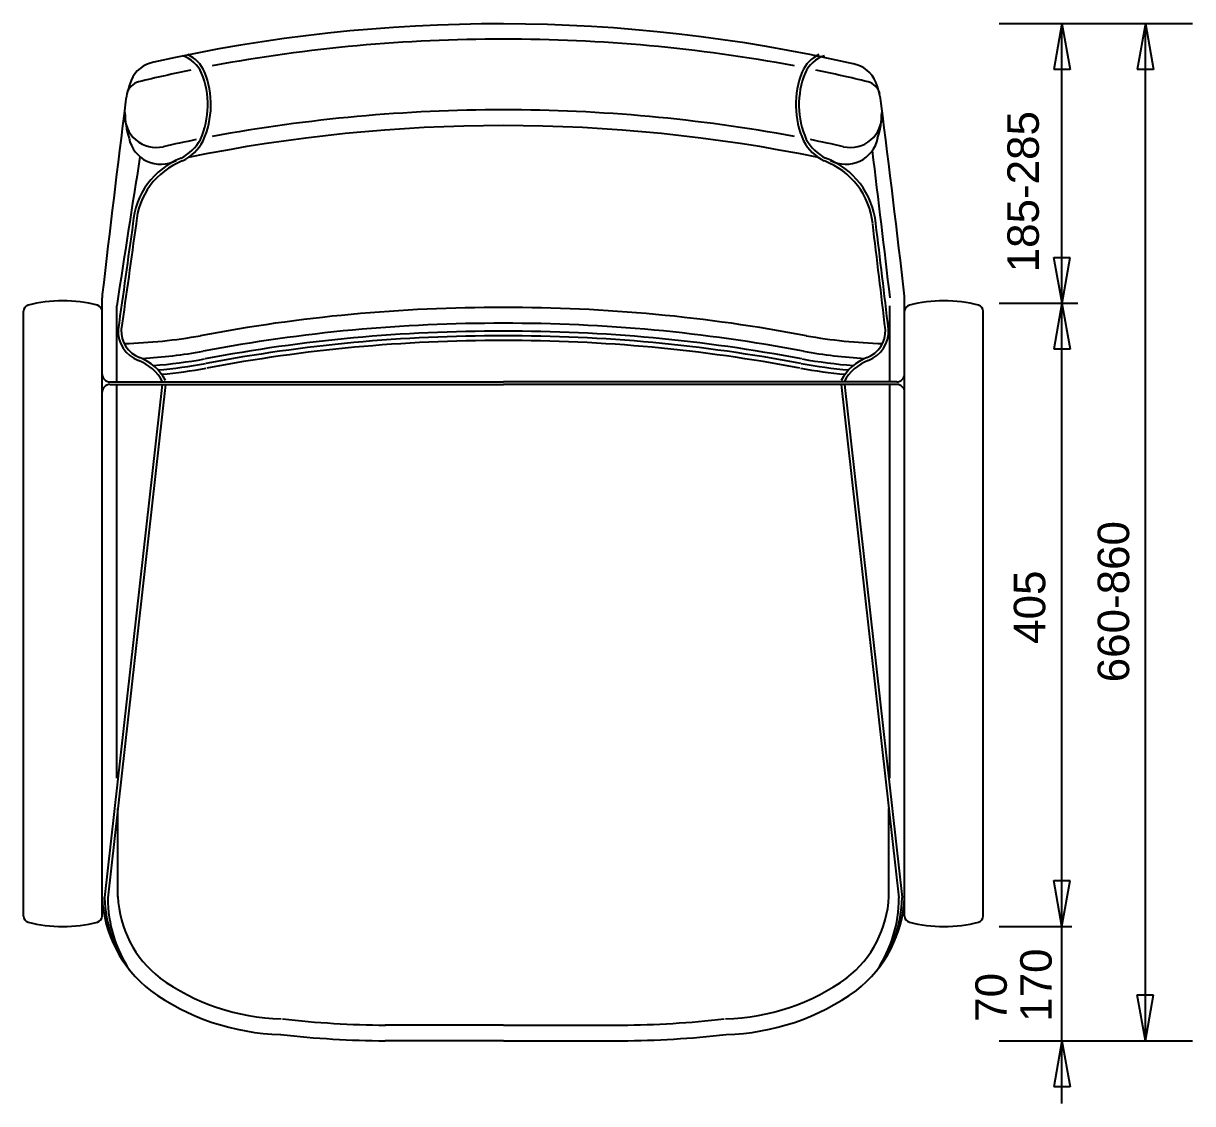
# Model space of a CAD drawing. Header units: millimetres. Extents: x 3929 to 9958, y 1973 to 3963.
# Drawn here: x 3975 to 4718, y 1973 to 2660 of the extents above; entities that cross this region are included whole.
import ezdxf

# ---------------------------------------------------------------- set-up
doc = ezdxf.new("R2010")
doc.units = ezdxf.units.MM
for name, color, linetype in [('chair', 250, 'Continuous'), ('dim', 4, 'Continuous'), ('size', 3, 'Continuous')]:
    doc.layers.add(name, color=color, linetype=linetype)
doc.styles.get("Standard").update_dxf_attribs({"font": 'arial.ttf'})

msp = doc.modelspace()

# ---------------------------------------------------------------- linework, layer by layer
at = {"layer": 'chair'}
for p, q in [((4024.96, 2092.59), (4024.96, 2485.6)), ((4534.96, 2092.59), (4534.96, 2486.71)), ((3974.96, 2092.59), (3974.96, 2477.09)), ((4034.29, 2432.21), (4034.29, 2480.57)), ((4525.64, 2432.21), (4525.64, 2480.57)), ((4584.96, 2092.59), (4584.96, 2477.09)), ((4025.01, 2437.21), (4025.01, 2457.53)), ((4534.92, 2437.21), (4534.92, 2457.53)), ((4063.26, 2430.62), (4026.58, 2104.32)), ((4065.27, 2430.62), (4028.58, 2104.19)), ((4030.01, 2432.21), (4279.96, 2432.21)), ((4030.01, 2430.62), (4279.96, 2430.62)), ((4034.29, 2180.29), (4034.29, 2430.62)), ((4529.92, 2432.21), (4279.96, 2432.21)), ((4529.92, 2430.62), (4279.96, 2430.62)), ((4494.66, 2430.62), (4531.35, 2104.19)), ((4496.67, 2430.62), (4533.35, 2104.32)), ((4525.64, 2180.29), (4525.64, 2430.62)), ((4034.96, 2104.82), (4034.96, 2160.99)), ((4524.96, 2104.82), (4524.96, 2160.99)), ((4279.96, 2023.27), (4204.96, 2023.27)), ((4279.96, 2023.27), (4354.96, 2023.27)), ((4279.96, 2013.27), (4204.96, 2013.27)), ((4279.96, 2013.27), (4354.96, 2013.27))]:
    msp.add_line(p, q, dxfattribs=at)
for centre, radius, start, end in [((4277.61, 1654.93), 1004.93, 77.08345, 102.63342), ((4279.95, 1636.45), 1013.72, 89.99932, 100.51253), ((4279.98, 1636.45), 1013.72, 79.48747, 90.00068), ((4069.96, 2620.47), 20, 23.96651, 72.45619), ((4069.96, 2620.47), 22, 23.96651, 64.20374), ((4489.97, 2620.47), 22, 115.79626, 156.03349), ((4489.97, 2620.47), 20, 107.54381, 156.03349), ((4061.04, 2616.81), 19, 99.77147, 158.20633), ((4274.52, 1694.62), 955.55, 101.66198, 103.70083), ((4285.41, 1694.62), 955.55, 76.29917, 78.33802), ((4499.02, 2615.71), 19, 21.79367, 80.22853), ((4093.81, 2603.71), 54.29, 158.20633, 173.09885), ((4050.57, 2613.26), 10, 103.70083, 167.53733), ((4037.83, 2608.44), 54.29, 336.03349, 21.79367), ((4037.83, 2608.44), 56.29, 336.03349, 21.79367), ((4522.1, 2608.44), 56.29, 158.20633, 203.96651), ((4522.1, 2608.44), 54.29, 158.20633, 203.96651), ((4509.36, 2613.26), 10, 12.46267, 76.29917), ((4466.25, 2602.61), 54.29, 6.90115, 21.79367), ((18352.9, 815.21), 14425.1, 172.851742, 173.341557), ((-9792.84, 814.11), 14425.1, 6.658443, 7.148258), ((4059.43, 2601.28), 20, 176.70008, 282.67323), ((4093.81, 2603.71), 54.29, 180.25678, 197.74583), ((4279.95, 1586.31), 1018.86, 89.99933, 100.46098), ((4279.98, 1586.31), 1018.86, 79.53902, 90.00067), ((4500.5, 2601.28), 20, 257.32677, 3.29992), ((4466.12, 2603.71), 54.29, 342.25417, 359.74322), ((4279.96, 1596.52), 998.65, 78.43617, 101.56383), ((4062.25, 2591.1), 20.53, 191.07621, 298.39112), ((4274.52, 1644.76), 960.41, 101.39624, 102.67323), ((4063.07, 2599.31), 27.58, 296.01261, 332.04881), ((4496.86, 2599.31), 27.58, 207.95119, 243.98739), ((4285.41, 1644.76), 960.41, 77.32677, 78.60376), ((4497.68, 2591.1), 20.53, 241.60888, 348.92379), ((4063.07, 2599.31), 29.58, 296.01261, 332.04881), ((4496.86, 2599.31), 29.58, 207.95119, 243.98739), ((-9792.84, 814.11), 14415.81, 6.658443, 7.033503), ((20746.46, -71.11), 16905.85, 170.993678, 171.318894), ((4092.83, 2529.52), 48.34, 111.42693, 175.94338), ((4092.83, 2529.52), 46.35, 111.36044, 175.78983), ((4467.17, 2527.98), 47.76, 5.94732, 69.39476), ((4467.18, 2527.99), 49.74, 5.72201, 69.29939), ((22730.25, -109.48), 18871.56, 171.950904, 172.157608), ((22747.8, -114.57), 18887.64, 171.942842, 172.14903), ((-14144.52, 266.14), 18796.37, 6.719322, 6.926009), ((-14127.13, 270.27), 18780.61, 6.712598, 6.919802), ((3999.96, 2395.94), 87.82, 75.49084, 104.50916), ((4043.96, 2485.6), 19, 173.34156, 180), ((4559.96, 2395.94), 87.82, 75.49084, 104.50916), ((3978.96, 2477.09), 4, 104.50916, 180), ((4020.96, 2477.09), 4, 0, 75.49084), ((4277.22, 1465.74), 1013.73, 89.84308, 100.80209), ((4282.71, 1465.74), 1013.73, 79.19791, 90.15692), ((4538.96, 2477.09), 4, 104.50916, 180), ((4580.96, 2477.09), 4, 0, 75.49084), ((4277.22, 1465.67), 1003.8, 89.8432, 100.79233), ((4282.71, 1465.67), 1003.8, 79.20767, 90.1568), ((4055.17, 2464.58), 20, 177.32766, 249.24402), ((4055.17, 2464.58), 18, 177.32766, 249.24402), ((4028.25, 2799.74), 343.34, 271.80312, 279.9427), ((4277.22, 1465.63), 998.84, 89.84326, 100.78738), ((4277.22, 1465.63), 995.84, 89.84202, 100.78447), ((4282.71, 1465.63), 995.84, 79.21553, 90.15798), ((4282.71, 1465.63), 998.84, 79.21262, 90.15674), ((4531.68, 2799.74), 343.34, 260.0573, 268.19688), ((4504.76, 2464.58), 18, 290.75598, 2.67234), ((4504.76, 2464.58), 20, 290.75598, 2.67234), ((4277.21, 1465.62), 992.85, 89.84132, 100.78151), ((4282.71, 1465.62), 992.85, 79.21849, 90.15868), ((4037.91, 2419.02), 28.72, 27.32078, 69.24402), ((4037.91, 2419.02), 30.72, 27.32078, 69.24402), ((4028.25, 2799.74), 353.34, 273.58999, 279.9427), ((4028.25, 2799.74), 358.34, 274.69672, 279.9427), ((4531.68, 2799.74), 358.34, 260.0573, 265.30328), ((4531.68, 2799.74), 353.34, 260.0573, 266.41001), ((4522.02, 2419.02), 30.72, 110.75598, 152.67922), ((4522.02, 2419.02), 28.72, 110.75598, 152.67922), ((4030.01, 2437.21), 5, 180, 270), ((4028.25, 2799.74), 361.34, 275.11951, 279.9427), ((4028.25, 2799.74), 364.34, 275.43933, 279.9427), ((4531.68, 2799.74), 364.34, 260.0573, 264.56067), ((4531.68, 2799.74), 361.34, 260.0573, 264.88049), ((4529.92, 2437.21), 5, 270, 0), ((4029.96, 2425.62), 5, 90, 180), ((4529.96, 2425.62), 5, 0, 90), ((4104.88, 2108.32), 80, 182.68685, 232.02551), ((4027.58, 2104.21), 1, 173.58699, 181.5176), ((4107.18, 2106.32), 80.64, 181.5176, 216.5028), ((4111.29, 2104.21), 82.72, 180.09193, 213.96552), ((4104.88, 2108.32), 70, 182.68685, 232.02551), ((4455.05, 2108.32), 70, 307.97449, 357.31315), ((4455.05, 2108.32), 80, 307.97449, 357.31315), ((4448.64, 2104.21), 82.72, 326.03448, 359.90807), ((4452.74, 2106.32), 80.64, 323.4972, 358.4824), ((4532.35, 2104.21), 1, 358.4824, 6.41301), ((3978.96, 2092.59), 4, 180, 255.49084), ((3999.96, 2173.73), 87.82, 255.49084, 284.50916), ((4020.96, 2092.59), 4, 284.50916, 0), ((4538.96, 2092.59), 4, 180, 255.49084), ((4559.96, 2173.73), 87.82, 255.49084, 284.50916), ((4580.96, 2092.59), 4, 284.50916, 0), ((4142.22, 2164.86), 137.64, 234.10227, 268.54044), ((4417.71, 2164.86), 137.64, 271.45956, 305.89773), ((4142.22, 2164.86), 147.64, 234.10227, 268.54044), ((4417.71, 2164.86), 147.64, 271.45956, 305.89773), ((4208.54, 2627.65), 604.39, 263.44991, 269.66639), ((4351.39, 2627.65), 604.39, 270.33361, 276.55009), ((4208.54, 2627.65), 614.39, 263.44991, 269.66639), ((4351.39, 2627.65), 614.39, 270.33361, 276.55009)]:
    msp.add_arc(centre, radius, start, end, dxfattribs=at)
at = {"layer": 'dim'}
for p, q in [((4594.96, 2660.17), (4717.96, 2660.17)), ((4634.96, 2660.17), (4629.81, 2630.93)), ((4634.96, 1973.32), (4634.96, 2660.17)), ((4634.96, 2660.17), (4640.12, 2630.93)), ((4687.96, 2660.17), (4682.81, 2630.93)), ((4687.96, 2013.27), (4687.96, 2660.17)), ((4687.96, 2660.17), (4693.12, 2630.93)), ((4640.12, 2630.93), (4629.81, 2630.93)), ((4693.12, 2630.93), (4682.81, 2630.93)), ((4634.97, 2482.17), (4629.82, 2511.41)), ((4629.82, 2511.41), (4640.13, 2511.41)), ((4634.97, 2482.17), (4640.13, 2511.41)), ((4594.96, 2482.17), (4644.96, 2482.17)), ((4634.96, 2482.23), (4629.81, 2452.99)), ((4634.96, 2482.23), (4640.12, 2452.99)), ((4640.12, 2452.99), (4629.81, 2452.99)), ((4634.96, 2085.91), (4629.81, 2115.15)), ((4629.81, 2115.15), (4640.12, 2115.15)), ((4634.96, 2085.91), (4640.12, 2115.15)), ((4594.96, 2085.91), (4641.21, 2085.91)), ((4687.96, 2013.27), (4682.81, 2042.51)), ((4682.81, 2042.51), (4693.12, 2042.51)), ((4687.96, 2013.27), (4693.12, 2042.51)), ((4594.96, 2013.27), (4717.96, 2013.27)), ((4634.96, 2013.27), (4629.81, 1984.03)), ((4634.96, 2013.27), (4640.12, 1984.03)), ((4640.12, 1984.03), (4629.81, 1984.03))]:
    msp.add_line(p, q, dxfattribs=at)

# ---------------------------------------------------------------- texts
at = {"layer": 'size'}
for s, p in [('185-285', (4620.25, 2501.88)), ('660-860', (4677.64, 2241.21)), ('405', (4624.33, 2265.65)), ('170', (4628.4, 2025.34)), ('70', (4599.89, 2025.34))]:
    msp.add_text(s, height=20, rotation=90, dxfattribs=at).set_placement(p)

doc.saveas('drawing.dxf')
